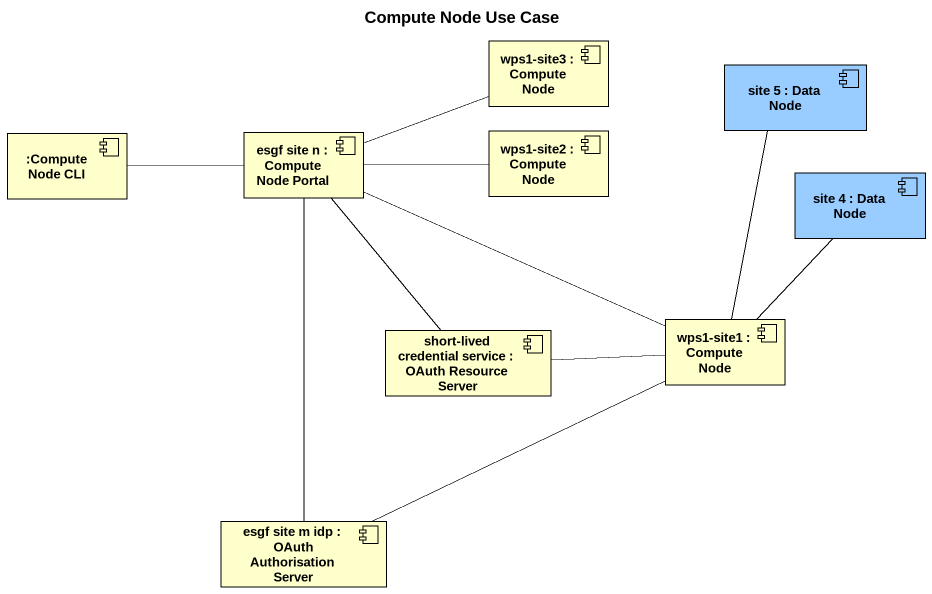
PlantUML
@startuml
title Compute Node Use Case
component "wps1-site3 : Compute Node" as wps1_site3
component "site 5 : Data Node" as site_5 #99CCFF
component ":Compute Node CLI" as Compute_Node_CLI
component "esgf site n : Compute Node Portal" as esgf_site_n
component "wps1-site2 : Compute Node" as wps1_site2
component "site 4 : Data Node" as site_4 #99CCFF
component "short-lived credential service : OAuth Resource Server" as short_lived_credential
component "wps1-site1 : Compute Node" as wps1_site1
component "esgf site m idp : OAuth Authorisation Server" as esgf_site_m_idp
Compute_Node_CLI -right- esgf_site_n
esgf_site_n -right- wps1_site3
esgf_site_n -right- wps1_site2
esgf_site_n -- short_lived_credential
esgf_site_n -right- wps1_site1
esgf_site_n -- esgf_site_m_idp
short_lived_credential -right- wps1_site1
wps1_site1 -up- site_5
wps1_site1 -up- site_4
wps1_site1 -left- esgf_site_m_idp
@enduml
